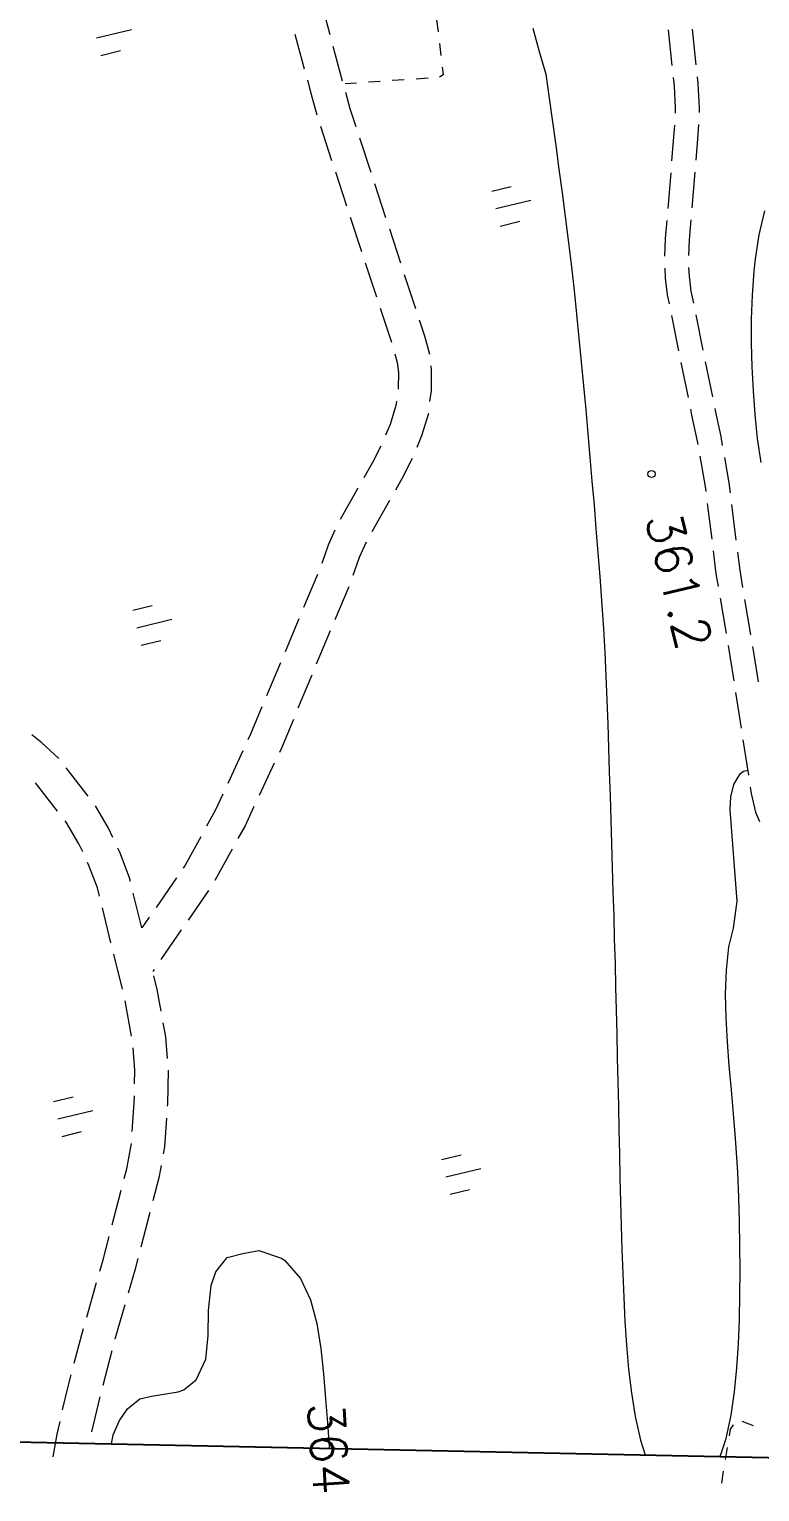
# Model space of a CAD drawing. Header units: millimetres. Extents: x 432273 to 1139245, y 170116 to 705940.
# Drawn here: x 826769 to 903050, y 195380 to 348182 of the extents above; entities that cross this region are included whole.
import ezdxf

# ---------------------------------------------------------------- set-up
doc = ezdxf.new("R2010")
doc.units = ezdxf.units.MM
doc.header["$LTSCALE"] = 100
doc.linetypes.add('56301', pattern=[0.5, 0.25, -0.25])
doc.layers.get('Defpoints').update_dxf_attribs({"color": 153})
doc.layers.add('D-BGD', color=7, linetype='Continuous', lineweight=13)
doc.styles.add('BIGFONT', font='txt', dxfattribs={"height": 0.2, "bigfont": 'BIGFONT'})

# ---------------------------------------------------------------- blocks, each defined once
blk = doc.blocks.new('21311212131313131')
at = {"layer": 'D-BGD', "linetype": 'Continuous'}
for p, q in [((2827748.9263, -1084805.3071, 363400.9804), (2827311.064, -1085975.8324, 363409.9804)), ((2741430.1521, -1087520.2125, 361651.9805), (2745113.1267, -1086815.1386, 361605.9805)), ((2751185.173, -1088255.8598, 361810.9804), (2754871.4133, -1087607.2955, 362048.9804)), ((2756099.84, -1087391.6921, 362128.9804), (2759786.0803, -1086743.1279, 362366.9804)), ((2830070.0374, -1087502.1578, 362788.9804), (2831306.7258, -1087677.5503, 362736.9804)), ((2832543.4143, -1087852.9428, 362684.9804), (2833780.1027, -1088028.3353, 362633.9804)), ((2731559.8018, -1089088.1492, 361899.9804), (2735269.5725, -1088552.7897, 361785.9804)), ((2741361.2818, -1090078.3777, 361657.9805), (2745044.6535, -1089374.6611, 361611.9805)), ((2711813.3133, -1093244.6086, 361519.9805), (2715470.1261, -1092424.8893, 361636.9805)), ((2716689.5439, -1092150.7724, 361676.9805), (2720346.3567, -1091331.0532, 361794.9804)), ((2721566.1714, -1091058.2936, 361833.9804), (2721756.182, -1091015.2476, 361839.9804)), ((2731487.6085, -1091627.3947, 361914.9804), (2735197.4625, -1091089.8006, 361800.9804)), ((2681994.8971, -1094251.7587, 361491.9805), (2685704.8219, -1093772.3454, 361750.9804)), ((2696914.701, -1093655.9409, 361743.9804), (2700654.9849, -1093887.4307, 361614.9805)), ((2716814.4043, -1094686.1687, 361663.9805), (2720472.5745, -1093866.0525, 361780.9804)), ((2711937.7767, -1095778.6475, 361507.9805), (2715595.4667, -1094959.4084, 361624.9805)), ((2682113.5084, -1096750.6728, 361481.9805), (2685824.1438, -1096276.2087, 361740.9804)), ((2697032.7297, -1096170.4966, 361735.9804), (2700773.4938, -1096401.1093, 361607.9805)), ((2701149.7071, -1114333.5188), (2700188.2786, -1110708.5727)), ((2702963.0573, -1113853.2847), (2702424.654, -1111823.4043)), ((2699337.7143, -1114813.3558), (2698800.1882, -1112783.9556)), ((2802397.538, -1117455.3971), (2801436.1096, -1113830.4511)), ((2804210.8882, -1116975.1631), (2803672.4849, -1114945.2827)), ((2800585.5452, -1117935.2342), (2800048.0191, -1115905.834)), ((2681558.3694, -1120945.0532, 363234.9804), (2682795.2797, -1120766.0152, 363270.9804)), ((2684031.3129, -1120586.4971, 363305.9804), (2685268.2233, -1120407.4591, 363340.9804)), ((2687675.8253, -1121707.2297, 363417.9804), (2687786.5345, -1122952.3358, 363434.9804)), ((2708215.9517, -1123758.3914, 363561.9803), (2711754.2556, -1122515.824, 363543.9804)), ((2687897.2436, -1124197.442, 363452.9804), (2688008.4329, -1125441.671, 363469.9804)), ((2703497.7607, -1125415.2804, 363585.9803), (2707036.0646, -1124172.7129, 363567.9803)), ((2698780.927, -1127071.7724, 363609.9803), (2702319.2309, -1125829.2049, 363591.9803)), ((2711806.9591, -1126207.6191, 363549.9804), (2715343.9056, -1124965.4486, 363531.9804)), ((2731878.5902, -1124820.4621, 363476.9804), (2735179.9577, -1126599.2527, 363486.9804)), ((2688119.142, -1126686.7771, 363487.9804), (2688229.8511, -1127931.8833, 363505.9804)), ((2694062.736, -1128728.6613, 363634.9803), (2697601.0399, -1127486.0938, 363615.9803)), ((2707088.7681, -1127864.508, 363573.9803), (2710627.072, -1126621.9405, 363555.9804)), ((2688340.5603, -1129176.9894, 363522.9804), (2688445.3913, -1130351.6154, 363539.9804)), ((2702371.0573, -1129520.5198, 363597.9803), (2705908.881, -1128278.8295, 363579.9803)), ((2730649.7408, -1128135.5982, 363477.9804), (2733951.1082, -1129914.3889, 363487.9804)), ((2740975.774, -1128884.0089, 363624.9803), (2744462.5912, -1130261.5647, 363590.9803)), ((2684526.7783, -1131712.0385, 363379.9804), (2688121.785, -1130653.2774, 363524.9804)), ((2697653.7434, -1131177.8889, 363621.9803), (2701192.0473, -1129935.3215, 363603.9803)), ((2745625.5807, -1130721.5226, 363579.9803), (2749112.398, -1132099.0785, 363545.9804)), ((2692936.0326, -1132833.9007, 363645.9803), (2696474.3365, -1131591.3332, 363627.9803)), ((2739761.8938, -1132169.7184, 363625.9803), (2743249.1912, -1133546.3971, 363590.9803)), ((2750275.8677, -1132558.1592, 363534.9804), (2753763.562, -1133936.1953, 363500.9804)), ((2683364.4947, -1135703.1768, 363303.9804), (2686959.5015, -1134644.4157, 363442.9804)), ((2744412.1807, -1134006.355, 363579.9803), (2747899.4781, -1135383.0337, 363545.9804)), ((2749062.4676, -1135842.9916, 363533.9804), (2752549.765, -1137219.6703, 363499.9804)), ((2759551.3691, -1136291.8094, 363445.9804), (2762986.5179, -1137794.9852, 363416.9804)), ((2758336.0483, -1139580.1504, 363444.9804), (2761770.2367, -1141085.0806, 363414.9804)), ((2768628.4174, -1140475.4376, 363368.9804), (2771951.4768, -1142212.5215, 363341.9804)), ((2773008.4079, -1142876.6279, 363371.9804), (2776139.9921, -1144936.4055, 363495.9804)), ((2777183.5612, -1145622.8379, 363536.9804), (2780314.6652, -1147683.4927, 363659.9803)), ((2745712.5626, -1150904.4971), (2744751.1341, -1147279.551)), ((2771752.354, -1146237.2933, 363393.9804), (2774882.4976, -1148299.7024, 363521.9804)), ((2747525.9128, -1150424.263), (2746987.5095, -1148394.3826)), ((2775925.5865, -1148987.012, 363563.9803), (2777062.5959, -1149735.9976, 363609.9803)), ((2781358.2342, -1148369.9252, 363700.9803), (2781574.4583, -1148512.2351, 363709.9803)), ((2810363.0981, -1149127.9405, 363743.9803), (2806714.5279, -1148260.3551, 363780.9803)), ((2743900.5697, -1151384.3342), (2743363.0436, -1149354.9339)), ((2777062.5959, -1149735.9976, 363609.9803), (2773442.0165, -1150712.357, 363595.9803)), ((2788381.1591, -1150570.6008, 363695.9803), (2784708.4034, -1151325.7304, 363734.9803)), ((2783494.7737, -1151624.6767, 363729.9803), (2779875.4685, -1152602.8736, 363681.9803)), ((2808142.4476, -1152193.1176, 363758.9803), (2804493.7942, -1151327.7668, 363796.9803)), ((2820046.9645, -1151617.9155, 363653.9803), (2816419.9963, -1150662.9725, 363685.9803)), ((2824903.2136, -1152790.9373, 363821.9803), (2821259.7591, -1151918.1722, 363679.9803)), ((2684188.3713, -1156395.5784), (2683226.9428, -1152770.6324)), ((2778668.9011, -1152928.4868, 363665.9803), (2775049.1157, -1153907.5609, 363617.9803)), ((2829789.7272, -1153848.2827, 363819.9803), (2826120.1826, -1153075.2387, 363857.9803)), ((2686001.7215, -1155915.3444), (2685463.3182, -1153885.464)), ((2797191.808, -1158098.0495), (2796230.3795, -1154473.1035)), ((2817835.6232, -1154649.4275, 363665.9803), (2814208.655, -1153694.4846, 363698.9803)), ((2763409.0343, -1155613.6581, 363407.9804), (2760495.045, -1157973.2247, 363440.9804)), ((2795379.8152, -1158577.8866), (2794842.2891, -1156548.4864)), ((2799005.1582, -1157617.8155), (2798466.7549, -1155587.9351))]:
    blk.add_line(p, q, dxfattribs=at)
for points, elevation in [([(2727076.5462, -1086107.1502), (2724590.6632, -1086524.745), (2722108.9413, -1086830.6139), (2719620.9444, -1087064.6453), (2717130.6422, -1087240.4128), (2714642.8366, -1087349.1447), (2712139.1522, -1087403.5824), (2709638.7965, -1087368.6394), (2707110.6529, -1087238.6815), (2705839.4739, -1087124.2102), (2703301.2768, -1086783.5418), (2700787.2806, -1086273.7157)], 361999.9804), ([(2762098.504, -1088543.7128), (2760776.5508, -1088230.4401), (2760101.135, -1087860.6923), (2759633.1009, -1087570.2719), (2759363.036, -1087251.4225), (2759262.3201, -1086831.4746)], 361999.9804), ([(2831012.6992, -1088220.705), (2829104.1437, -1087638.034), (2826687.4678, -1087158.6838), (2824210.6721, -1086851.6288), (2821702.5684, -1086664.2392), (2819187.1661, -1086552.6568), (2816646.922, -1086507.2777), (2814091.44, -1086510.5587), (2811535.1257, -1086536.1849), (2808977.147, -1086606.5015), (2806418.3362, -1086699.1632), (2803867.4647, -1086818.9721), (2801314.9289, -1086983.4713), (2800269.3157, -1087060.8855), (2797736.6284, -1087293.2525), (2795207.0786, -1087561.5383), (2792695.0721, -1087839.4279), (2790174.294, -1088112.5155), (2787672.7235, -1088350.5167), (2785172.8175, -1088543.8274), (2782689.8138, -1088643.7877), (2780215.773, -1088623.2504), (2777757.9938, -1088406.4084), (2775787.3893, -1087966.0475), (2772966.6443, -1087641.7075), (2763444.8493, -1088562.5282), (2762098.504, -1088543.7128)], 361999.9804), ([(2682238.0494, -1110890.3446), (2684628.6592, -1110146.9845), (2687009.6651, -1109421.1677), (2689485.9442, -1109021.1161), (2691948.6497, -1108625.0343), (2694420.1269, -1108233.7544), (2696891.604, -1107842.4744), (2699358.2793, -1107459.9661), (2701833.7262, -1107082.2598), (2704304.3711, -1106713.325), (2706774.1839, -1106366.7355), (2707057.5641, -1106328.0618), (2709531.3465, -1105995.0458), (2712013.0684, -1105689.1769), (2714494.7903, -1105383.3081), (2716980.4819, -1105091.0127), (2719461.3716, -1104807.489), (2721951.0329, -1104528.7672), (2724435.8923, -1104258.8171), (2726920.7517, -1103988.8669), (2729405.6111, -1103718.9168), (2731890.4705, -1103448.9666), (2734379.2996, -1103192.59), (2736868.1287, -1102936.2134), (2739352.1559, -1102688.6084), (2741840.1529, -1102454.577), (2744332.1195, -1102234.1192), (2744771.916, -1102201.271), (2747267.0201, -1102016.7319), (2749766.094, -1101845.7663), (2752255.564, -1101692.344), (2754753.8056, -1101543.7236), (2757247.2453, -1101403.8749), (2759744.6548, -1101277.5997), (2762238.0945, -1101137.7509), (2764735.5039, -1101011.4757), (2767232.9134, -1100885.2005), (2769730.3228, -1100758.9254), (2772227.7323, -1100632.6502), (2774725.1417, -1100506.375), (2777217.7492, -1100388.8714), (2779715.1587, -1100262.5962), (2782216.5378, -1100149.8946), (2784601.3891, -1100041.8036), (2787102.7683, -1099929.1019), (2789604.1474, -1099816.4003), (2792100.7246, -1099712.4703), (2794602.1038, -1099599.7686), (2797107.4527, -1099500.6405), (2799608.8318, -1099387.9389), (2802105.409, -1099284.0089), (2804606.7882, -1099171.3073), (2807112.9693, -1099049.834), (2809610.3787, -1098923.5588), (2812103.8184, -1098783.71), (2814606.862, -1098626.318), (2817097.1642, -1098450.5506), (2819589.1308, -1098230.0927), (2822073.9902, -1097960.1425), (2824552.5746, -1097618.3549), (2827021.7465, -1097168.8111), (2829478.3683, -1096575.5922), (2831012.6992, -1096057.1956)], 361999.9804), ([(2831012.6992, -1151776.8349), (2830076.6476, -1151647.7543), (2828557.2992, -1150987.0121), (2827324.6599, -1150198.2155), (2826257.9738, -1148918.8484), (2825944.5576, -1147721.2382), (2825444.431, -1144927.9655), (2825219.4391, -1144360.1815), (2824134.3774, -1143093.5557), (2821968.2335, -1142135.7354), (2819488.109, -1141918.0612), (2816873.5309, -1141945.9927), (2814268.1069, -1141728.1271), (2812812.274, -1141284.5618), (2811298.4928, -1140113.85), (2810830.8987, -1138489.8255), (2810480.6647, -1136838.8452), (2811240.8984, -1134450.5312), (2811500.843, -1134079.8173), (2813317.4512, -1132406.6066), (2815533.0109, -1131316.6091), (2818007.3673, -1130607.6947), (2820611.4425, -1130140.7989), (2823246.4432, -1129804.8367), (2825834.2569, -1129534.2456), (2828362.9744, -1129288.3051), (2830854.941, -1129067.8472), (2831012.6992, -1129054.067)], 363999.9803)]:
    blk.add_lwpolyline(points, dxfattribs=dict(at, elevation=elevation))
at = {"layer": 'D-BGD', "linetype": 'Continuous', "extrusion": (-0.182129, 0.964334, 0.192064), "elevation": -1478566.7742}
blk.add_lwpolyline([(-2496980.2912, 657815.5731), (-2497803.5756, 657805.3834), (-2500723.7955, 657995.9309)], dxfattribs=at)
at = {"layer": 'D-BGD', "linetype": 'Continuous', "extrusion": (0.079474, -0.352911, 0.932276), "elevation": 938828.504}
blk.add_lwpolyline([(2430540.8767, -1419490.4003), (2432449.8341, -1419650.7325), (2434283.6648, -1419714.3126)], dxfattribs=at)
at = {"layer": 'D-BGD', "linetype": 'Continuous', "extrusion": (0.049405, 0.051799, 0.997435), "elevation": 445345.7101}
blk.add_lwpolyline([(-2796382.099, -1136127.8285), (-2796902.5508, -1136225.6185), (-2797487.5237, -1136644.7183)], dxfattribs=at)
at = {"layer": 'D-BGD', "linetype": 'Continuous', "extrusion": (0.129271, -0.75968, 0.637319), "elevation": 1411114.7198}
blk.add_lwpolyline([(2505157.4744, -697440.9403), (2507859.8685, -697326.7436), (2508903.7332, -697368.2697)], dxfattribs=at)
at = {"layer": 'D-BGD', "linetype": 'Continuous', "extrusion": (-0.182058, 0.964704, 0.190263), "elevation": -1481881.0136}
blk.add_lwpolyline([(-2496660.2975, 655518.6266), (-2498016.3484, 655501.3102), (-2500405.1568, 655656.1385)], dxfattribs=at)
at = {"layer": 'D-BGD', "linetype": 'Continuous', "extrusion": (-0.168275, 0.737895, 0.653601), "elevation": -1026560.5751}
blk.add_lwpolyline([(-2411052.4266, 1364624.0282), (-2413827.7694, 1364584.3896), (-2414801.3557, 1364626.6707)], dxfattribs=at)
at = {"layer": 'D-BGD', "linetype": 'Continuous', "extrusion": (0.081526, -0.364808, 0.927507), "elevation": 956601.1588}
blk.add_lwpolyline([(2432636.4014, -1405782.8673), (2435026.1497, -1405978.1555), (2436377.3231, -1406023.6335)], dxfattribs=at)
at = {"layer": 'D-BGD', "linetype": 'Continuous', "extrusion": (0.129965, -0.76582, 0.629785), "elevation": 1418918.9446}
blk.add_lwpolyline([(2505341.5424, -684565.2975), (2508547.9724, -684428.8349), (2509088.4173, -684449.433)], dxfattribs=at)
at = {"layer": 'D-BGD', "linetype": 'Continuous', "extrusion": (-0.012116, -0.628827, 0.777451), "elevation": 936282.3059}
blk.add_lwpolyline([(2712488.7942, -581964.1747), (2713544.5916, -581981.6644), (2716234.292, -582129.5314)], dxfattribs=at)
at = {"layer": 'D-BGD', "linetype": 'Continuous', "extrusion": (0.004423, -0.428175, 0.903685), "elevation": 807106.7921}
blk.add_lwpolyline([(2690457.3321, -858944.5713), (2692549.4584, -859112.7178), (2694199.6819, -859166.4313)], dxfattribs=at)
at = {"layer": 'D-BGD', "linetype": 'Continuous', "extrusion": (-0.013842, -0.651894, 0.758184), "elevation": 951517.6489}
blk.add_lwpolyline([(2714700.5509, -551401.0406), (2715522.4672, -551414.8434), (2718446.1867, -551569.7416)], dxfattribs=at)
at = {"layer": 'D-BGD', "linetype": 'Continuous', "extrusion": (0.003366, -0.447296, 0.89438), "elevation": 822921.749}
blk.add_lwpolyline([(2693692.0718, -837094.3334), (2695564.6405, -837239.647), (2697435.956, -837293.3012)], dxfattribs=at)
at = {"layer": 'D-BGD', "linetype": 'Continuous', "extrusion": (-0.025737, -0.018243, 0.999502), "elevation": 314491.1227}
blk.add_lwpolyline([(2467505.3976, 1554596.7439), (2467877.8949, 1555325.8219), (2468309.4792, 1555325.8219)], dxfattribs=at)
at = {"layer": 'D-BGD', "linetype": 'Continuous', "extrusion": (-0.144252, 0.422963, 0.894592), "elevation": -540735.2029}
blk.add_lwpolyline([(-2205498.2235, 1895958.8234), (-2207266.2994, 1895940.9217), (-2209246.9807, 1896023.7171)], dxfattribs=at)
at = {"layer": 'D-BGD', "linetype": 'Continuous', "extrusion": (0.008141, 0.016051, 0.999838), "elevation": 367639.7925}
blk.add_lwpolyline([(-2930753.2307, -223161.1321), (-2931123.8729, -223429.598), (-2933066.6371, -224439.0848), (-2934102.11, -224818.6771)], dxfattribs=at)
at = {"layer": 'D-BGD', "linetype": 'Continuous', "extrusion": (0.005505, -0.009051, 0.999944), "elevation": 388644.2416}
blk.add_lwpolyline([(2720662.0251, -1117456.1663), (2723013.9958, -1118124.6716), (2724228.3191, -1118601.3275)], dxfattribs=at)
at = {"layer": 'D-BGD', "linetype": 'Continuous', "extrusion": (0.110543, 0.211042, 0.971206), "elevation": 417617.7537}
blk.add_lwpolyline([(-2936912.7751, -176729.2535), (-2939229.5887, -176809.005), (-2940661.5307, -176792.2152)], dxfattribs=at)
at = {"layer": 'D-BGD', "linetype": 'Continuous', "extrusion": (0.005997, -0.013218, 0.999895), "elevation": 394676.799}
blk.add_lwpolyline([(2719244.8728, -1119173.2226), (2719713.1135, -1119230.0406), (2721705.956, -1119796.5901), (2722828.0843, -1120237.602)], dxfattribs=at)
at = {"layer": 'D-BGD', "linetype": 'Continuous', "extrusion": (0.115215, 0.21928, 0.968835), "elevation": 419384.8301}
blk.add_lwpolyline([(-2937018.8822, -172898.0636), (-2938921.2966, -172966.6934), (-2940767.2319, -172946.5082)], dxfattribs=at)
at = {"layer": 'D-BGD', "linetype": 'Continuous', "extrusion": (0.242694, 0.722542, 0.647327), "elevation": 84960.3434}
blk.add_lwpolyline([(-2952775.9674, 404757.0549), (-2954510.3029, 404956.4744), (-2956514.8456, 404927.611)], dxfattribs=at)
at = {"layer": 'D-BGD', "linetype": 'Continuous', "extrusion": (-0.221685, 0.641907, 0.734037), "elevation": -1054850.1527}
blk.add_lwpolyline([(-2173029.5889, 1675541.3435), (-2174797.6757, 1675650.3098), (-2176776.0778, 1675637.0572)], dxfattribs=at)
at = {"layer": 'D-BGD', "linetype": 'Continuous', "extrusion": (0.22642, 0.672161, 0.704935), "elevation": 115689.7663}
blk.add_lwpolyline([(-2952842.8536, 397557.4555), (-2954574.9811, 397740.7422), (-2956582.8106, 397709.7244)], dxfattribs=at)
at = {"layer": 'D-BGD', "linetype": 'Continuous', "extrusion": (0.273058, -0.947941, 0.163852), "elevation": 1868823.5167}
blk.add_lwpolyline([(2269154.7655, 58062.3897), (2270543.5002, 58114.0884), (2272901.6558, 58211.4037)], dxfattribs=at)
at = {"layer": 'D-BGD', "linetype": 'Continuous', "extrusion": (0.017531, 0.020096, 0.999644), "elevation": 388860.761}
blk.add_lwpolyline([(-2821716.1316, -946202.2163), (-2824778.1095, -947289.6551), (-2825255.0356, -947439.6466)], dxfattribs=at)
at = {"layer": 'D-BGD', "linetype": 'Continuous', "extrusion": (0.021145, 0.028997, 0.999356), "elevation": 388491.5397}
blk.add_lwpolyline([(-2895290.9202, -689737.517), (-2898296.5183, -690517.7221), (-2898925.8253, -690657.0444)], dxfattribs=at)
at = {"layer": 'D-BGD', "linetype": 'Continuous', "extrusion": (0.010388, 0.004499, 0.999936), "elevation": 386976.1512}
blk.add_lwpolyline([(2760207.7191, -1140047.8426), (2762227.1947, -1140932.1833), (2763596.3781, -1141648.6494)], dxfattribs=at)
at = {"layer": 'D-BGD', "linetype": 'Continuous', "extrusion": (0.010103, 0.003179, 0.999944), "elevation": 387668.0951}
blk.add_lwpolyline([(2759102.7066, -1142824.771), (2760824.929, -1143579.4423), (2762483.0484, -1144444.9506)], dxfattribs=at)
at = {"layer": 'D-BGD', "linetype": 'Continuous', "extrusion": (0.180826, 0.331288, 0.92604), "elevation": 457986.6743}
blk.add_lwpolyline([(-2977102.3915, -160954.0193), (-2980493.4731, -161022.9072), (-2980850.4368, -160991.1128)], dxfattribs=at)
at = {"layer": 'D-BGD', "linetype": 'Continuous', "extrusion": (0.007758, 0.011822, 0.9999), "elevation": 371725.8621}
blk.add_lwpolyline([(2787722.2337, -1151249.9548), (2785491.7009, -1151477.9308), (2784015.2674, -1151777.8537)], dxfattribs=at)
at = {"layer": 'D-BGD', "linetype": 'Continuous', "extrusion": (-0.03574, -0.793334, 0.607737), "elevation": 1030915.4094}
blk.add_lwpolyline([(2844387.0928, -330719.2573), (2844181.8036, -330716.7388), (2840647.803, -330997.5462)], dxfattribs=at)
at = {"layer": 'D-BGD', "linetype": 'Continuous', "extrusion": (0.008815, -0.003939, 0.999953), "elevation": 393030.0868}
blk.add_lwpolyline([(2797283.9212, -1145449.8848), (2796542.7254, -1145331.4334), (2793547.132, -1145180.4893)], dxfattribs=at)
at = {"layer": 'D-BGD', "linetype": 'Continuous', "extrusion": (0.009133, -0.004503, 0.999948), "elevation": 394565.956}
blk.add_lwpolyline([(2802059.1715, -1146206.9781), (2799511.0328, -1145601.0041), (2798394.8071, -1145422.0428)], dxfattribs=at)
at = {"layer": 'D-BGD', "linetype": 'Continuous', "extrusion": (0.085252, -0.373331, 0.923773), "elevation": 1001895.0312}
blk.add_lwpolyline([(2460312.6736, -1467083.6545), (2458017.7231, -1467023.593), (2456563.9148, -1467083.6545)], dxfattribs=at)
at = {"layer": 'D-BGD', "linetype": 'Continuous', "extrusion": (-0.054824, 0.62919, 0.775315), "elevation": -594783.3391}
blk.add_lwpolyline([(-2682967.5009, 1306102.6488), (-2681557.1505, 1305950.6477), (-2679226.3064, 1305987.0646)], dxfattribs=at)
at = {"layer": 'D-BGD', "linetype": 'Continuous', "extrusion": (-0.034945, -0.822595, 0.567553), "elevation": 1054951.2008}
blk.add_lwpolyline([(2844643.8681, -285277.1111), (2841625.0307, -285241.8886), (2840895.792, -285301.4025)], dxfattribs=at)
at = {"layer": 'D-BGD', "linetype": 'Continuous', "extrusion": (0.010704, -0.000782826, 0.999942), "elevation": 394695.037}
blk.add_lwpolyline([(2799223.1057, -1150730.8515), (2798212.9525, -1150491.3992), (2795535.2318, -1150059.6157)], dxfattribs=at)
at = {"layer": 'D-BGD', "linetype": 'Continuous', "extrusion": (0.020391, 0.043206, 0.998858), "elevation": 370985.0761}
blk.add_lwpolyline([(-3036891.4101, -143680.9626), (-3034302.971, -143199.5467), (-3033210.239, -142969.3043)], dxfattribs=at)
at = {"layer": 'D-BGD', "linetype": 'Continuous', "extrusion": (0.033052, -0.041232, 0.998603), "elevation": 501875.8891}
blk.add_lwpolyline([(1438356.6828, -2607787.1537), (1437300.5831, -2607560.0715), (1434652.8565, -2607219.4482)], dxfattribs=at)
at = {"layer": 'D-BGD', "linetype": 'Continuous', "extrusion": (0.021261, 0.045244, 0.99875), "elevation": 370878.3822}
blk.add_lwpolyline([(-3036442.8195, -134140.6828), (-3035246.0273, -133920.639), (-3032767.3638, -133400.5355)], dxfattribs=at)
at = {"layer": 'D-BGD', "linetype": 'Continuous', "extrusion": (-0.229075, -0.884276, 0.406916), "elevation": 523515.3781}
blk.add_lwpolyline([(3022347.3523, 165019.9265), (3019221.4184, 164891.8428), (3018600.0457, 164897.3165)], dxfattribs=at)
at = {"layer": 'D-BGD', "linetype": 'Continuous', "extrusion": (0.021139, -0.019074, 0.999595), "elevation": 443813.4583}
blk.add_lwpolyline([(996835.2936, -2818974.634), (995950.403, -2818628.6134), (993451.136, -2817885.8738), (993261.0835, -2817855.9449)], dxfattribs=at)
at = {"layer": 'D-BGD', "linetype": 'Continuous', "extrusion": (0.178721, 0.826134, 0.534379), "elevation": -256035.2989}
blk.add_lwpolyline([(-3008258.9742, 592320.4424), (-3005770.293, 592348.8365), (-3004510.9226, 592293.2313)], dxfattribs=at)
at = {"layer": 'D-BGD', "linetype": 'Continuous', "extrusion": (0.013605, 0.018638, 0.999734), "elevation": 380644.5548}
blk.add_lwpolyline([(-2970456.4046, -726229.4396), (-2968337.6868, -725146.0466), (-2967089.0397, -724582.6822)], dxfattribs=at)
at = {"layer": 'D-BGD', "linetype": 'Continuous', "extrusion": (-0.002595, 0.012323, 0.999921), "elevation": 341982.8257}
blk.add_lwpolyline([(2760485.9362, -1163092.4906), (2758863.2782, -1164894.7859), (2758067.5138, -1165954.9485)], dxfattribs=at)
at = {"layer": 'D-BGD', "linetype": 'Continuous', "extrusion": (0.044011, -0.039038, 0.998268), "elevation": 529714.4403}
blk.add_lwpolyline([(967892.9265, -2811208.1398), (964228.6843, -2810596.2057), (964192.7817, -2810596.2057)], dxfattribs=at)
at = {"layer": 'D-BGD', "linetype": 'Continuous'}
for points in [[(2761014.507, -1086527.5245, 362445.9804), (2761694.741, -1086407.4134, 362489.9804), (2763637.2322, -1085920.3534, 362469.9804), (2764591.5161, -1085495.3921, 362618.9804)], [(2686941.9436, -1093611.6638, 361837.9804), (2687691.5759, -1093514.7234, 361889.9804), (2690191.4819, -1093321.4126, 361909.9804), (2690675.5785, -1093336.7568, 361904.9804)], [(2706894.0491, -1094088.0189, 361465.9805), (2707784.2513, -1094025.8503, 361459.9805), (2709345.6595, -1093797.5869, 361439.9805), (2710593.4985, -1093517.3681, 361479.9805)], [(2721691.5121, -1093592.8127, 361820.9804), (2722300.7408, -1093456.6314, 361839.9804), (2724987.2808, -1092818.2726, 361809.9804), (2725343.8941, -1092747.8671, 361821.9804)], [(2687061.1824, -1096117.7617, 361827.9804), (2687947.9525, -1096003.5525, 361889.9804), (2690245.9196, -1095825.0971, 361909.9804), (2690794.3371, -1095843.7318, 361903.9804)], [(2707013.2237, -1096583.8213, 361465.9805), (2708054.2014, -1096510.7097, 361459.9805), (2709800.0052, -1096257.9871, 361439.9805), (2710718.8391, -1096051.8872, 361468.9805)], [(2716535.7851, -1124589.6132, 363548.9804), (2717432.3694, -1124320.0313, 363569.9803), (2718467.7379, -1124157.2061, 363559.9803), (2720178.0725, -1124135.8749, 363539.9804), (2720232.4117, -1124142.8214, 363539.9804)], [(2679667.7323, -1132789.0612, 363294.9804), (2680036.2547, -1132759.3763, 363289.9804), (2681528.1307, -1132595.6519, 363259.9804), (2683329.0275, -1132065.2789, 363331.9804)], [(2772234.9689, -1151038.8474, 363590.9803), (2771859.3144, -1151139.8704, 363589.9803), (2769196.8509, -1152213.2237, 363349.9804), (2768767.7095, -1152428.6109, 363354.9804)], [(2773842.5483, -1154233.1741, 363600.9803), (2772979.5391, -1154466.4144, 363589.9803), (2770644.5053, -1155399.8043, 363349.9804), (2770349.4666, -1155547.2395, 363353.9804)]]:
    blk.add_polyline3d(points, dxfattribs=at)
blk.add_circle((2728535.5836, -1097519.6387, 361249.9805), 375, dxfattribs=at)
at = {"layer": 'Defpoints'}
blk.add_lwpolyline([(2358657.0594, -1541785.2211), (2831012.6992, -1541785.2211), (2831012.6992, -987785.2211), (2358657.0594, -987785.2211)], close=True, dxfattribs=at)
at = {"layer": 'D-BGD', "linetype": 'Continuous', "style": 'BIGFONT'}
for s, rotation, p in [('361.2', 14.862356431, (2733116.215, -1098090.322)), ('364', 4.992127125, (2826375.4121, -1131382.0864, 363999.9803))]:
    blk.add_text(s, height=3749.9998, rotation=rotation, dxfattribs=at).set_placement(p)

msp = doc.modelspace()

# ---------------------------------------------------------------- block references
at = {"layer": 'D-BGD', "linetype": '56301', "rotation": 268.807065034117}
msp.add_blockref('21311212131313131', (2045832.1, 3006806.9, 354000), dxfattribs=at)

doc.saveas('drawing.dxf')
